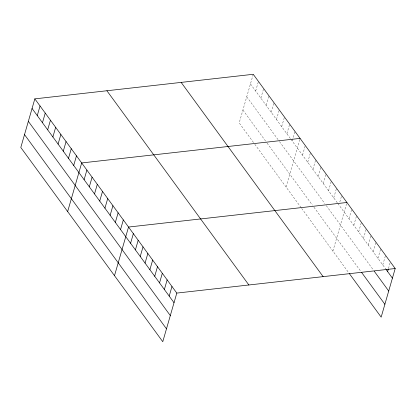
<?xml version="1.0" encoding="UTF-8"?>
<svg xmlns="http://www.w3.org/2000/svg" width="416" height="416" viewBox="0 0 416 416"><rect width="100%" height="100%" fill="white"/><g stroke="black" fill="none" stroke-linecap="round" stroke-linejoin="round"><path stroke-width="0.31" stroke-dasharray="2.08 1.56" d="M253.23 74.292L239.2 122.912L254.441 143.77M255.658 91.036L258.435 81.416M260.863 98.16L263.64 88.54M266.068 105.279L268.845 95.659M271.274 112.403L274.05 102.783M276.479 119.527L279.261 109.902M281.689 126.646L284.466 117.026M286.894 133.77L289.671 124.15M292.1 140.889L294.876 131.269M286.047 187.008L300.082 138.393M302.51 155.137L305.287 145.512M307.715 162.256L310.492 152.636M312.92 169.38L315.697 159.76M318.126 176.498L320.902 166.878M323.331 183.622L326.108 174.002M328.536 190.746L331.313 181.121M333.741 197.865L336.518 188.245M339.815 201.984L341.723 195.369M332.899 251.108L346.928 202.488M348.982 218.712L351.759 209.092M353.808 225.316L356.585 215.696M358.634 231.92L361.41 222.3M363.459 238.524L366.236 228.904M368.29 245.128L371.067 235.508M373.116 251.732L375.721 242.715M377.941 258.336L380.718 248.716M382.767 264.94L385.544 255.32M388.466 268.538L390.026 263.125M250.453 83.918L290.612 138.856M290.982 139.365L337.459 202.956M337.834 203.46L385.741 269.006M246.74 96.782L279.089 141.04M279.458 141.549L324.823 203.611M326.31 205.65L373.485 270.192M242.913 110.042L266.708 142.6M267.082 143.109L312.442 205.171M313.929 207.204L360.745 271.258M254.816 144.279L301.293 207.865M301.662 208.374L348.863 272.948"/><path stroke-width="0.62" d="M34.835 98.857L20.8 147.472L162.77 341.708L176.8 293.088L34.835 98.857L253.23 74.292L395.2 268.528L381.165 317.143L349.237 273.458M37.263 115.596L40.04 105.976M42.468 122.72L45.245 113.1M47.674 129.844L50.45 120.219M52.879 136.963L55.656 127.343M58.084 144.087L60.861 134.467M63.289 151.206L66.066 141.586M68.494 158.33L71.271 148.71M73.7 165.454L76.476 155.828M67.652 211.567L81.682 162.952L300.082 138.393M84.11 179.696L86.887 170.076M89.315 186.815L92.092 177.195M94.52 193.939L97.297 184.319M99.726 201.063L102.502 191.438M104.931 208.182L107.708 198.562M110.141 215.306L112.918 205.686M115.346 222.425L118.123 212.805M120.552 229.549L123.328 219.929M114.499 275.668L128.534 227.048L346.928 202.488M130.582 243.277L133.359 233.652M135.408 249.881L138.185 240.256M140.234 256.48L143.016 246.86M145.064 263.084L147.841 253.464M149.89 269.688L152.667 260.068M154.716 276.292L157.492 266.672M159.546 282.896L162.323 273.276M164.372 289.5L167.149 279.88M169.198 296.104L171.974 286.484M387.598 271.544L388.289 269.142M176.8 293.088L395.2 268.528M386.11 269.516L392.423 278.148M374.228 271.206L388.71 291.018M361.488 272.272L384.883 304.278M181.158 82.399L323.128 276.635M106.902 90.75L248.872 284.986M32.058 108.477L174.023 302.708M28.34 121.342L170.31 315.578M24.513 134.602L166.483 328.838"/></g></svg>
